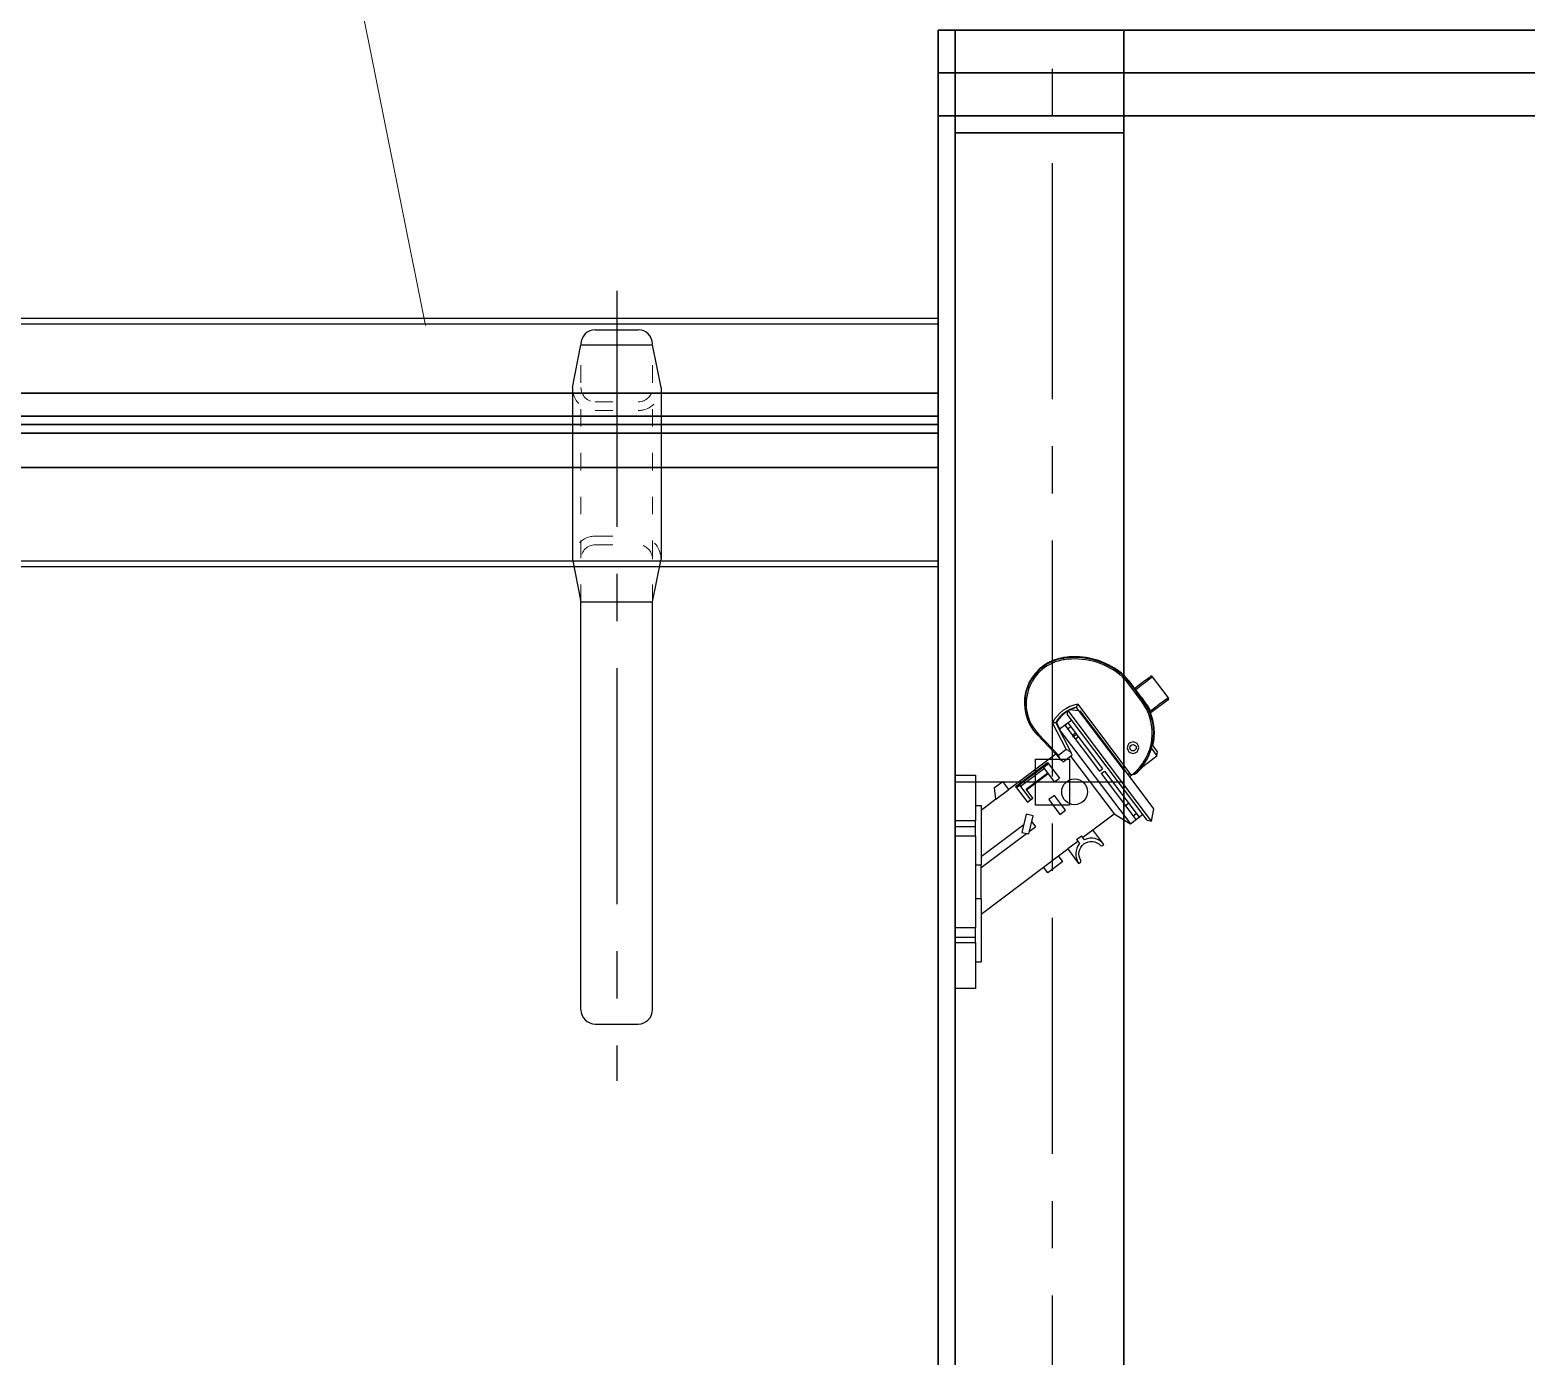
# Model space of a CAD drawing. Header units: millimetres. Extents: x 70841 to 133731, y -170061 to -164340.
# Drawn here: x 74562 to 75085, y -165949 to -165485 of the extents above; entities that cross this region are included whole.
import ezdxf

# ---------------------------------------------------------------- set-up
doc = ezdxf.new("R2010")
doc.units = ezdxf.units.MM
doc.header["$LTSCALE"] = 13
for name, pattern in [('ACAD_ISO03W100', [1.18, 0.47, -0.71]), ('CENTER', [50.8, 31.75, -6.35, 6.35, -6.35]), ('CENTERX2', [101.6, 63.5, -12.7, 12.7, -12.7])]:
    doc.linetypes.add(name, pattern=pattern)
doc.layers.get('0').update_dxf_attribs({"color": 1, "linetype": 'CENTER'})
doc.layers.add('1', color=4, linetype='Continuous')
doc.layers.add('粗实线', color=4, linetype='Continuous')
doc.layers.add('标注、文本', color=3, linetype='Continuous', lineweight=25)
doc.layers.add('铁心', color=3, linetype='Continuous', lineweight=0)

msp = doc.modelspace()

# ---------------------------------------------------------------- linework, layer by layer
at = {"color": 0, "lineweight": 25}
msp.add_line((74960.028, -165718.989), (74953.996, -165723.46), dxfattribs=at)
at = {"layer": '1', "color": 1, "linetype": 'CENTERX2', "lineweight": -3, "ltscale": 0.1}
for p, q in [((74919.519, -166934.568), (74919.519, -165484.614)), ((74919.519, -166934.568), (74919.519, -165484.614)), ((74767.053, -165575.886), (74767.053, -165852.351)), ((74944.519, -165747.842), (74885.519, -165747.842))]:
    msp.add_line(p, q, dxfattribs=at)
at = {"layer": '1', "color": 7, "linetype": 'Continuous', "lineweight": 25}
for p, q in [((74923.487, -165704.465), (74923.366, -165704.241)), ((74943.134, -165709.606), (74943.013, -165709.381)), ((74945.055, -165711.068), (74944.842, -165710.849)), ((74946.125, -165712.63), (74946.004, -165712.406)), ((74947.912, -165714.936), (74946.004, -165712.406)), ((74946.125, -165712.63), (74951.1, -165719.228)), ((74946.167, -165712.394), (74948.073, -165714.925)), ((74946.38, -165712.612), (74946.167, -165712.394)), ((74946.38, -165712.612), (74951.348, -165719.21)), ((74960.06, -165718.348), (74954.464, -165710.921)), ((74950.712, -165719.55), (74945.737, -165712.952)), ((74948.073, -165714.925), (74947.912, -165714.936)), ((74949.203, -165716.424), (74949.041, -165716.435)), ((74950.986, -165719.015), (74949.041, -165716.435)), ((74949.203, -165716.424), (74951.147, -165719.004)), ((74924.784, -165722.886), (74924.688, -165724.029)), ((74939.478, -165741.997), (74924.99, -165722.769)), ((74928.8, -165722.867), (74925.349, -165722.579)), ((74944.664, -165743.903), (74927.883, -165721.652)), ((74928.324, -165720.587), (74946.83, -165745.127)), ((74942.115, -165740.01), (74929.223, -165722.902)), ((74951.1, -165719.228), (74950.986, -165719.015)), ((74951.348, -165719.21), (74951.147, -165719.004)), ((74952.661, -165721.664), (74952.55, -165721.458)), ((74911.578, -165727.635), (74911.699, -165727.86)), ((74924.277, -165736.325), (74919.537, -165727.025)), ((74920.646, -165727.002), (74926.095, -165737.692)), ((74920.859, -165726.987), (74920.684, -165726.999)), ((74926.128, -165737.69), (74920.684, -165726.999)), ((74922.03, -165729.288), (74920.859, -165726.987)), ((74920.897, -165726.984), (74920.874, -165726.961)), ((74920.897, -165726.984), (74922.058, -165729.267)), ((74926.253, -165726.106), (74921.892, -165729.392)), ((74923.861, -165727.916), (74924.931, -165727.11)), ((74923.861, -165727.916), (74935.984, -165744.004)), ((74938.68, -165742.598), (74924.688, -165724.029)), ((74924.809, -165729.174), (74925.879, -165728.368)), ((74924.931, -165727.11), (74937.054, -165743.197)), ((74922.333, -165739.835), (74914.209, -165731.319)), ((74914.582, -165730.996), (74921.595, -165738.346)), ((74921.892, -165729.392), (74943.107, -165757.545)), ((74928.628, -165732.017), (74927.558, -165732.823)), ((74920.626, -165738.046), (74904.223, -165750.407)), ((74921.595, -165738.346), (74924.277, -165736.325)), ((74923.208, -165740.708), (74926.403, -165738.3)), ((74925.844, -165738.721), (74932.356, -165747.363)), ((74950.619, -165742.68), (74956.061, -165738.578)), ((74954.141, -165736.03), (74956.061, -165738.578)), ((74956.258, -165737.178), (74954.477, -165734.814)), ((74956.061, -165738.578), (74956.258, -165737.178)), ((74906.605, -165749.413), (74917.785, -165740.988)), ((74907.908, -165748.816), (74916.293, -165742.497)), ((74916.726, -165743.072), (74908.34, -165749.391)), ((74916.33, -165742.546), (74916.293, -165742.497)), ((74916.33, -165742.546), (74918.007, -165741.282)), ((74916.463, -165742.723), (74916.33, -165742.546)), ((74918.14, -165741.459), (74916.463, -165742.723)), ((74920.237, -165747.731), (74916.463, -165742.723)), ((74917.785, -165740.988), (74918.007, -165741.282)), ((74918.007, -165741.282), (74918.14, -165741.459)), ((74918.14, -165741.459), (74921.914, -165746.467)), ((74935.984, -165744.004), (74937.054, -165743.197)), ((74936.585, -165744.803), (74937.656, -165743.996)), ((74937.656, -165743.996), (74949.779, -165760.084)), ((74952.673, -165761.166), (74938.68, -165742.598)), ((74954.144, -165761.458), (74939.478, -165741.997)), ((74955.006, -165757.118), (74942.115, -165740.01)), ((74949.392, -165744.25), (74949.287, -165744.143)), ((74885.519, -165745.335), (74892.519, -165745.335)), ((74892.519, -165745.335), (74892.519, -165761.427)), ((74899.251, -165749.753), (74902.108, -165747.6)), ((74904.228, -165750.414), (74902.108, -165747.6)), ((74906.805, -165749.68), (74907.923, -165748.837)), ((74908.057, -165749.014), (74906.939, -165749.857)), ((74907.908, -165748.816), (74907.923, -165748.837)), ((74907.923, -165748.837), (74908.057, -165749.014)), ((74908.057, -165749.014), (74911.851, -165754.05)), ((74910.286, -165750.311), (74917.873, -165744.593)), ((74910.406, -165750.47), (74917.993, -165744.753)), ((74920.237, -165747.731), (74921.914, -165746.467)), ((74932.356, -165747.363), (74941.083, -165758.944)), ((74936.585, -165744.803), (74948.708, -165760.89)), ((74946.478, -165745.8), (74947.377, -165745.122)), ((74899.745, -165753.782), (74894.519, -165757.72)), ((74899.746, -165753.791), (74899.251, -165749.753)), ((74899.746, -165753.791), (74904.228, -165750.414)), ((74906.605, -165749.413), (74906.805, -165749.68)), ((74906.939, -165749.857), (74906.805, -165749.68)), ((74906.939, -165749.857), (74910.733, -165754.892)), ((74912.65, -165753.448), (74910.286, -165750.311)), ((74910.733, -165754.892), (74911.851, -165754.05)), ((74911.851, -165754.05), (74912.65, -165753.448)), ((74920.193, -165752.46), (74918.196, -165753.964)), ((74918.196, -165753.964), (74922.108, -165759.155)), ((74924.105, -165757.651), (74920.193, -165752.46)), ((74892.519, -165756.013), (74894.519, -165756.013)), ((74894.519, -165756.013), (74894.519, -165776.749)), ((74910.303, -165759.079), (74908.841, -165765.413)), ((74912.739, -165759.642), (74910.303, -165759.079)), ((74911.277, -165765.975), (74912.739, -165759.642)), ((74922.108, -165759.155), (74924.105, -165757.651)), ((74933.67, -165764.529), (74941.083, -165758.944)), ((74941.083, -165758.944), (74946.747, -165762.375)), ((74943.107, -165757.545), (74946.747, -165762.375)), ((74943.107, -165757.545), (74943.107, -165757.545)), ((74945.011, -165755.983), (74946.081, -165755.177)), ((74946.747, -165762.375), (74951.108, -165759.09)), ((74947.76, -165759.632), (74948.83, -165758.826)), ((74954.144, -165761.458), (74955.006, -165757.118)), ((74892.519, -165761.427), (74885.519, -165761.427)), ((74885.519, -165763.344), (74892.519, -165763.344)), ((74892.519, -165763.344), (74892.519, -165761.427)), ((74892.519, -165766.623), (74892.519, -165763.344)), ((74909.458, -165762.74), (74894.519, -165773.998)), ((74911.514, -165764.947), (74913.548, -165763.415)), ((74912.262, -165761.709), (74913.548, -165763.415)), ((74930.126, -165767.137), (74933.64, -165764.489)), ((74937.522, -165769.64), (74933.64, -165764.489)), ((74948.708, -165760.89), (74949.779, -165760.084)), ((74952.673, -165761.166), (74954.144, -165761.458)), ((74885.519, -165766.623), (74892.519, -165766.623)), ((74892.519, -165766.623), (74892.519, -165798.807)), ((74894.519, -165777.754), (74910.415, -165765.776)), ((74908.841, -165765.413), (74911.277, -165765.975)), ((74924.855, -165771.109), (74928.369, -165768.461)), ((74927.938, -165767.89), (74929.695, -165766.566)), ((74927.938, -165767.89), (74929.008, -165769.309)), ((74930.765, -165767.985), (74929.695, -165766.566)), ((74936.997, -165770.036), (74937.522, -165769.64)), ((74916.319, -165777.561), (74921.59, -165773.589)), ((74923.115, -165775.613), (74921.59, -165773.589)), ((74921.611, -165773.617), (74924.885, -165771.149)), ((74928.737, -165776.26), (74924.855, -165771.109)), ((74892.519, -165776.749), (74894.519, -165776.749)), ((74894.519, -165788.68), (74894.519, -165776.749)), ((74894.519, -165794.032), (74916.34, -165777.589)), ((74917.844, -165779.585), (74916.319, -165777.561)), ((74923.115, -165775.613), (74917.844, -165779.585)), ((74928.737, -165776.26), (74929.262, -165775.865)), ((74894.519, -165788.68), (74892.519, -165788.68)), ((74894.519, -165788.68), (74894.519, -165810.715)), ((74892.519, -165798.807), (74885.519, -165798.807)), ((74892.519, -165802.086), (74892.519, -165798.807)), ((74885.519, -165802.086), (74892.519, -165802.086)), ((74885.519, -165804.003), (74892.519, -165804.003)), ((74892.519, -165804.003), (74892.519, -165802.086)), ((74892.519, -165804.003), (74892.519, -165820.095)), ((74892.519, -165810.715), (74894.519, -165810.715)), ((74892.519, -165820.095), (74885.519, -165820.095))]:
    msp.add_line(p, q, dxfattribs=at)
at = {"layer": '1', "color": 7, "linetype": 'Continuous', "lineweight": 25, "extrusion": (0, 0, -1)}
msp.add_circle((-74947.686, -165735.772), 2, dxfattribs=at)
at = {"layer": '1', "color": 7, "linetype": 'Continuous', "lineweight": 25}
for centre, radius in [((74947.686, -165735.772), 1.134), ((74927.242, -165751.217), 4.5)]:
    msp.add_circle(centre, radius, dxfattribs=at)
for centre, radius, start, end in [((74933.129, -165772.95), 5.5, 138.53696, 217), ((74933.129, -165772.95), 5.5, 37, 115.46304), ((74936.696, -165769.637), 0.5, 222.89461, 307), ((74928.961, -165775.466), 0.5, 307, 31.10539)]:
    msp.add_arc(centre, radius, start, end, dxfattribs=at)
at = {"layer": '1', "color": 7, "linetype": 'Continuous', "lineweight": 25, "extrusion": (0, 0, -1)}
msp.add_arc((-74933.129, -165772.95), 4.369, 328.89461, 137.10539, dxfattribs=at)
at = {"layer": '1', "color": 7, "linetype": 'Continuous', "lineweight": 25}
for centre, major_axis, ratio, start_param, end_param in [((74925.79, -165720.283), (-14.092, -7.577), 0.9988403, 4.3639957, 6.5514173), ((74925.67, -165720.058), (14.092, 7.577), 0.9988403, 1.222403, 3.1415583), ((74925.802, -165720.304), (13.652, 7.341), 0.9988403, 1.222403, 3.4098246), ((74927.109, -165729.943), (22.899, 12.313), 0.9988403, 0.41949, 1.222403), ((74927.23, -165730.168), (-22.899, -12.313), 0.9988403, 3.5610826, 4.3639957), ((74923.559, -165704.96), (0.072, -0.495), 0.0164367, 1.5255201, 3.0963164), ((74927.241, -165730.189), (22.459, 12.077), 0.9988403, 0.41949, 1.222403), ((74927.27, -165729.932), (18.609, 18.157), 0.9983428, 0.1393701, 0.8711142), ((74942.828, -165710.001), (-0.306, -0.396), 0.0439723, 1.5511653, 3.1219616), ((74933.358, -165722.281), (13.652, 7.341), 0.9988403, 0.1526311, 0.41949), ((74933.226, -165722.035), (14.092, 7.577), 0.9988403, 0.1526301, 0.41949), ((74942.569, -165710.16), (-0.612, -0.791), 0.0569894, 3.1335842, 3.6194001), ((74933.347, -165722.26), (-14.092, -7.577), 0.9988403, 3.2942227, 3.5610826), ((74933.39, -165722.024), (11.452, 11.174), 0.9983428, 6.1556955, 6.4225554), ((74933.603, -165722.242), (11.452, 11.174), 0.9983428, 6.1556955, 6.2832162), ((74945.726, -165712.932), (-0.399, -0.301), 0.0475877, 1.5641474, 3.1339001), ((74945.369, -165712.997), (-0.799, -0.601), 0.0570803, 3.1597457, 3.6718958), ((74940.187, -165721.054), (13.658, 10.294), 0.0047633, -0.9443443, -0.0573981), ((74940.488, -165721.454), (13.976, 10.532), 0.0047528, 5.3225032, 6.2871992), ((74930.536, -165732.816), (-10.957, -5.892), 0.9988403, 4.3983305, 5.3046773), ((74930.513, -165732.773), (10.076, 5.418), 0.9988403, 1.3098926, 2.1184567), ((74930.729, -165733.017), (-0.817, 11.681), 0.9999619, 0.1722831, 0.9612496), ((74930.903, -165733.005), (-0.817, 11.681), 0.9999619, 0.4812809, 0.9612496), ((74930.903, -165733.005), (-0.817, 11.681), 0.9999619, 0.1887793, 0.4058533), ((74930.754, -165732.757), (-8.188, -7.99), 0.9983428, 4.1913871, 4.2917085), ((74935.938, -165730.684), (16.294, 8.761), 0.9988403, 4.8938902, 6.4357661), ((74935.927, -165730.663), (-16.734, -8.998), 0.9988403, 1.8487221, 3.2941734), ((74950.701, -165719.529), (-0.399, -0.301), 0.0475877, 1.5638594, 3.1339001), ((74950.349, -165719.607), (-0.799, -0.602), 0.0047528, 3.1564539, 3.6680861), ((74946.084, -165728.881), (-13.976, -10.532), 0.0047528, 3.1466995, 4.1238308), ((74930.754, -165732.757), (-8.188, -7.99), 0.9983428, 4.6020729, 4.9799295), ((74936.175, -165730.645), (13.599, 13.269), 0.9983428, 5.2762411, 5.8922792), ((74914.571, -165730.974), (0.362, 0.345), 0.0464252, 3.1288174, 4.6996138), ((74940.488, -165721.454), (13.976, 10.532), 0.0047528, 2.9464935, 3.5821509), ((74940.187, -165721.054), (-13.577, -10.231), 0.0047528, 0.0265328, 0.3733367), ((74936.175, -165730.645), (13.599, 13.269), 0.9983428, 4.7101948, 4.850406), ((74947.083, -165742.14), (2.642, 1.421), 0.9988403, 4.1352518, 4.354564), ((74947.325, -165742.123), (-2.147, -2.095), 0.9983428, 0.8170366, 0.8676571)]:
    msp.add_ellipse(centre, major_axis=major_axis, ratio=ratio, start_param=start_param, end_param=end_param, dxfattribs=at)
at = {"layer": '1', "color": 7, "linetype": 'Continuous', "lineweight": 25, "extrusion": (0, 0, -1)}
for centre, major_axis, ratio, start_param, end_param in [((74946.684, -165714.743), (-1.389, 0.182), 0.0012391, 3.1477087, 3.6665373), ((74948.147, -165716.684), (-1.056, -0.261), 0.0013757, 2.6141193, 3.1336862), ((74935.812, -165730.45), (11.36, -15.259), 0.9987449, 4.706556, 4.8591659), ((74935.974, -165730.439), (11.106, -15.444), 0.9987699, 4.6900717, 5.5673808), ((74939.968, -165734.532), (-15.466, -11.353), 0.0890625, 2.7381645, 2.7676877), ((74925.02, -165735.587), (1.384, -2.714), 0.00104, 5.6008814, 6.2832984), ((74921.125, -165738.522), (-2.084, 2.186), 0.0126762, 3.1430748, 4.0805676)]:
    msp.add_ellipse(centre, major_axis=major_axis, ratio=ratio, start_param=start_param, end_param=end_param, dxfattribs=at)
at = {"layer": '1', "color": 7, "linetype": 'Continuous', "lineweight": 25}
for points, knots in [([(74954.46, -165710.928), (74954.451, -165710.911), (74954.409, -165710.845), (74954.299, -165710.773), (74954.162, -165710.725), (74954.043, -165710.718), (74953.954, -165710.732), (74953.893, -165710.75), (74953.851, -165710.768), (74953.831, -165710.777), (74953.825, -165710.782)], [0, 0, 0, 0, 0.0604742, 0.2468858, 0.3966903, 0.5247827, 0.6338136, 0.7282751, 0.8355229, 1, 1, 1, 1]), ([(74927.883, -165721.652), (74927.887, -165721.658), (74927.903, -165721.628), (74927.955, -165721.511), (74927.991, -165721.425), (74928.115, -165721.118), (74928.22, -165720.852), (74928.324, -165720.587)], [0, 0, 0, 0, 0.25, 0.25, 0.5, 0.5, 1, 1, 1, 1]), ([(74950.731, -165718.382), (74950.914, -165718.587), (74951.093, -165718.796), (74951.518, -165719.315), (74951.76, -165719.63), (74952.222, -165720.272), (74952.442, -165720.599), (74953.07, -165721.597), (74953.444, -165722.285), (74953.775, -165722.998)], [0, 0, 0, 0, 0.1492753, 0.1492753, 0.3619565, 0.3619565, 0.5746377, 0.5746377, 1, 1, 1, 1]), ([(74953.996, -165723.46), (74953.995, -165723.461), (74953.989, -165723.452), (74953.97, -165723.414), (74953.955, -165723.383), (74953.915, -165723.299), (74953.89, -165723.246), (74953.835, -165723.127), (74953.805, -165723.061), (74953.775, -165722.998)], [0, 0, 0, 0, 0.25, 0.25, 0.5, 0.5, 0.75, 0.75, 1, 1, 1, 1]), ([(74960.028, -165718.989), (74960.03, -165718.988), (74960.037, -165718.98), (74960.061, -165718.952), (74960.106, -165718.884), (74960.151, -165718.775), (74960.169, -165718.627), (74960.14, -165718.473), (74960.086, -165718.39), (74960.058, -165718.357)], [0, 0, 0, 0, 0.0448694, 0.2130156, 0.3396287, 0.4795086, 0.6585195, 0.8579692, 1, 1, 1, 1]), ([(74920.646, -165727.002), (74920.649, -165727.008), (74920.618, -165727.013), (74920.499, -165727.02), (74920.411, -165727.022), (74920.095, -165727.027), (74919.814, -165727.026), (74919.537, -165727.025)], [0, 0, 0, 0, 0.25, 0.25, 0.5, 0.5, 1, 1, 1, 1]), ([(74922.333, -165739.835), (74922.248, -165739.747), (74922.175, -165739.643), (74922.04, -165739.415), (74921.978, -165739.29), (74921.862, -165739.033), (74921.807, -165738.9), (74921.7, -165738.627), (74921.647, -165738.486), (74921.595, -165738.346)], [0, 0, 0, 0, 0.25, 0.25, 0.5, 0.5, 0.75, 0.75, 1, 1, 1, 1]), ([(74926.095, -165737.692), (74926.031, -165737.566), (74925.928, -165737.449), (74925.67, -165737.214), (74925.52, -165737.103), (74925.192, -165736.878), (74925.014, -165736.767), (74924.653, -165736.547), (74924.465, -165736.436), (74924.277, -165736.325)], [0, 0, 0, 0, 0.25, 0.25, 0.5, 0.5, 0.75, 0.75, 1, 1, 1, 1]), ([(74946.83, -165745.127), (74946.599, -165745.107), (74946.374, -165745.06), (74946.001, -165744.937), (74945.848, -165744.87), (74945.702, -165744.793)], [0, 0, 0, 0, 0.5644663, 0.5644663, 1, 1, 1, 1]), ([(74947.487, -165745.109), (74947.652, -165745.087), (74947.811, -165745.05), (74948.119, -165744.952), (74948.269, -165744.889), (74948.548, -165744.746), (74948.681, -165744.664), (74948.932, -165744.48), (74949.051, -165744.377), (74949.161, -165744.267)], [0, 0, 0, 0, 0.25, 0.25, 0.5, 0.5, 0.75, 0.75, 1, 1, 1, 1]), ([(74947.727, -165745.093), (74947.892, -165745.07), (74948.051, -165745.033), (74948.358, -165744.935), (74948.506, -165744.873), (74948.784, -165744.729), (74948.916, -165744.647), (74949.165, -165744.463), (74949.283, -165744.36), (74949.392, -165744.25)], [0, 0, 0, 0, 0.25, 0.25, 0.5, 0.5, 0.75, 0.75, 1, 1, 1, 1])]:
    msp.add_open_spline(points, degree=3, knots=knots, dxfattribs=at)
at = {"layer": '标注、文本'}
for p, q in [((74879.519, -165563.568), (74879.519, -166926.568)), ((74879.519, -165585.516), (74260.519, -165585.516)), ((74879.519, -165587.516), (74257.055, -165587.516)), ((74759.553, -165589.516), (74774.553, -165589.516)), ((74751.553, -165609.757), (74754.553, -165594.757)), ((74754.553, -165594.757), (74779.553, -165594.757)), ((74782.553, -165609.757), (74779.553, -165594.757)), ((74751.553, -165609.757), (74751.553, -165669.757)), ((74782.553, -165609.757), (74782.553, -165669.757)), ((74879.519, -165670.499), (74257.055, -165670.499)), ((74751.553, -165669.757), (74754.553, -165684.757)), ((74779.553, -165684.757), (74782.553, -165669.757)), ((74879.519, -165672.499), (74260.519, -165672.499)), ((74754.553, -165827.499), (74754.553, -165684.757)), ((74754.553, -165684.757), (74779.553, -165684.757)), ((74779.553, -165827.499), (74779.553, -165684.757)), ((74885.519, -165743.335), (74885.519, -165818.095)), ((74759.553, -165832.499), (74774.553, -165832.499))]:
    msp.add_line(p, q, dxfattribs=at)
at = {"layer": '标注、文本', "color": 2, "linetype": 'ACAD_ISO03W100', "lineweight": 18}
for p, q in [((74754.553, -165684.757), (74754.553, -165594.516)), ((74779.553, -165684.757), (74779.553, -165594.516)), ((74759.553, -165614.757), (74774.553, -165614.757)), ((74759.553, -165617.757), (74774.553, -165617.757)), ((74759.553, -165661.757), (74774.553, -165661.757)), ((74759.553, -165664.757), (74774.553, -165664.757))]:
    msp.add_line(p, q, dxfattribs=at)
at = {"layer": '标注、文本'}
for centre, start, end in [((74759.553, -165594.516), 90, 180), ((74774.553, -165594.516), 0, 90), ((74759.553, -165827.499), 180, 270), ((74774.553, -165827.499), 270, 0)]:
    msp.add_arc(centre, 5, start, end, dxfattribs=at)
at = {"layer": '标注、文本', "color": 2, "linetype": 'ACAD_ISO03W100', "lineweight": 18}
for centre, radius, start, end in [((74759.553, -165609.757), 8, 180, 270), ((74759.553, -165609.757), 5, 180, 270), ((74774.553, -165609.757), 5, 270, 0), ((74774.553, -165609.757), 8, 270, 0), ((74759.553, -165669.757), 8, 90, 180), ((74759.553, -165669.757), 5, 90, 180), ((74774.553, -165669.757), 8, 0, 90), ((74774.553, -165669.757), 5, 0, 90)]:
    msp.add_arc(centre, radius, start, end, dxfattribs=at)
at = {"layer": '粗实线', "lineweight": 30}
for p, q in [((74879.519, -166934.568), (74879.519, -165484.614)), ((74879.519, -165484.614), (75404.519, -165484.614)), ((74879.519, -165514.614), (74879.519, -165484.614)), ((74885.519, -166934.568), (74885.519, -165484.614)), ((74944.519, -166934.568), (74944.519, -165484.614)), ((74879.519, -165499.614), (75404.519, -165499.614)), ((74944.519, -165514.614), (74879.519, -165514.614)), ((74879.519, -165514.614), (75404.519, -165514.614)), ((74885.519, -165520.614), (74944.519, -165520.614)), ((74879.519, -165611.718), (74263.519, -165611.718)), ((74879.519, -165619.718), (74263.519, -165619.718)), ((74263.519, -165622.718), (74879.519, -165622.718)), ((74879.519, -165625.718), (74263.519, -165625.718)), ((74263.519, -165637.718), (74879.519, -165637.718))]:
    msp.add_line(p, q, dxfattribs=at)
at = {"layer": '粗实线'}
msp.add_lwpolyline([(74913.519, -165739.842), (74925.519, -165739.842), (74925.519, -165755.842), (74913.519, -165755.842)], close=True, dxfattribs=at)
at = {"layer": '铁心'}
msp.add_lwpolyline([(74700.171, -165587.965), (74643.519, -165305.187), (74643.519, -165305.187)], dxfattribs=at)

doc.saveas('drawing.dxf')
